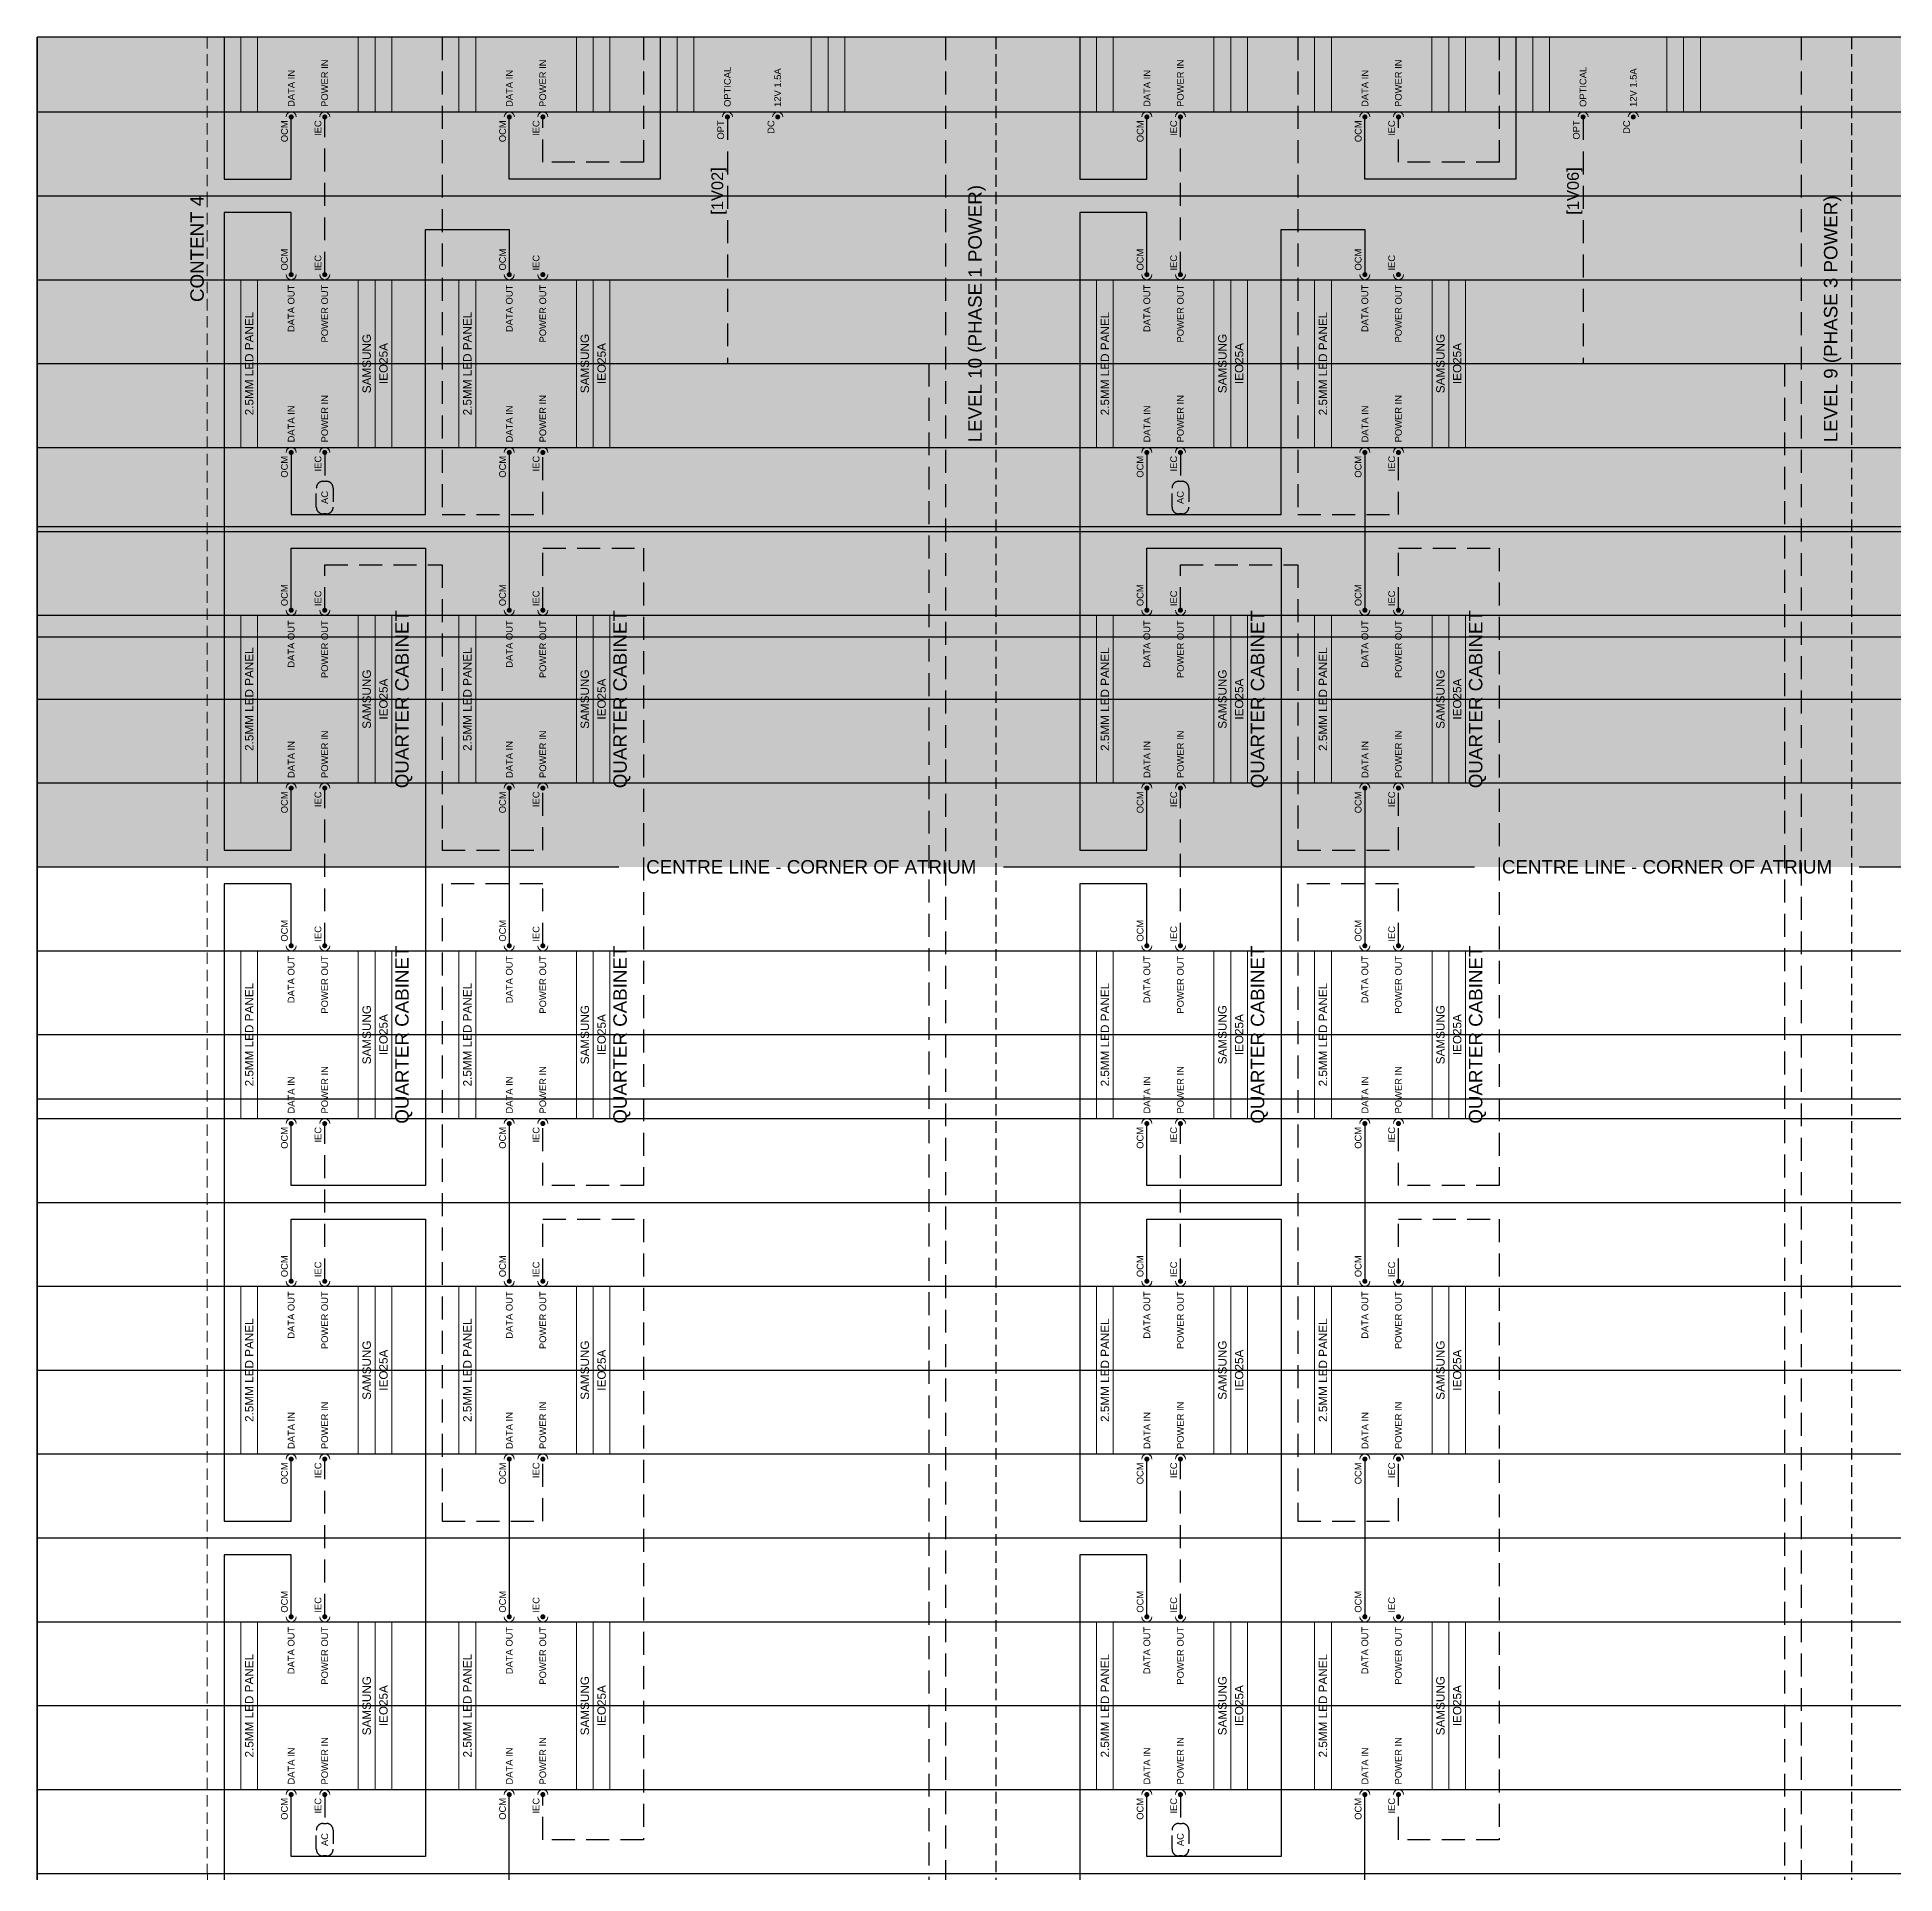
# Model space of a CAD drawing. Header units: millimetres. Extents: x 0 to 592, y -6 to 839.
# Drawn here: x 0 to 202.5, y 639.1 to 839.4 of the extents above; entities that cross this region are included whole.
import ezdxf
from ezdxf.enums import TextEntityAlignment as Align

# ---------------------------------------------------------------- set-up
doc = ezdxf.new("R2010")
doc.units = ezdxf.units.MM
doc.linetypes.add('DASHED', pattern=[0.75, 0.5, -0.25])
doc.linetypes.add('DASHED2', pattern=[0.375, 0.25, -0.125])
for name, color, linetype in [('SC - 3 Core Flex', 7, 'DASHED'), ('SC - Fibre', 170, 'DASHED'), ('SC - Text', 7, 'Continuous'), ('Text', 7, 'Continuous')]:
    doc.layers.add(name, color=color, linetype=linetype)
doc.layers.add('SC - Equipment', color=7, linetype='Continuous', lineweight=13)
doc.layers.add('SC - Xlines', color=252, linetype='Continuous', plot=False)
doc.styles.add('ARIAL', font='arial.ttf')
doc.styles.get("Standard").update_dxf_attribs({"font": 'arial.ttf'})

# ---------------------------------------------------------------- blocks, each defined once
blk = doc.blocks.new('SAMSUNG LH025IEA - SCHEMATIC')
at = {"layer": 'SC - Equipment'}
for p, q in [((-25, 0), (25, 0)), ((-25, -45), (-25, 0)), ((25, 0), (25, -45)), ((25, -5), (-25, -5)), ((25, -35), (-25, -35)), ((25, -35), (-25, -35)), ((25, -40), (-25, -40)), ((25, -40), (-25, -40)), ((25, -40), (-25, -40)), ((25, -45), (-25, -45))]:
    blk.add_line(p, q, dxfattribs=at)
at = {"layer": 'SC - Equipment', "const_width": 0.7}
for points in [[(-26.1, -15, 1), (-26.9, -15, 1)], [(26.1, -15, -1), (26.9, -15, -1)], [(-26.1, -25, 1), (-26.9, -25, 1)], [(26.1, -25, -1), (26.9, -25, -1)]]:
    blk.add_lwpolyline(points, format="xyb", close=True, dxfattribs=at)
at = {"layer": 'SC - Equipment'}
for centre, start, end in [((-26.5, -15), 270, 90), ((26.5, -15), 90, 270), ((-26.5, -25), 270, 90), ((26.5, -25), 90, 270)]:
    blk.add_arc(centre, 1.5, start, end, dxfattribs=at)
at = {"ltscale": 5}
for tag, p in [('DESCRIPTION', (0, -2.5)), ('MAKE', (0, -37.5)), ('MODEL', (0, -42.5))]:
    blk.add_attdef(tag, text='', height=2.5, dxfattribs=at).set_placement(p, align=Align.MIDDLE_CENTER)
at = {"ltscale": 5, "flags": 1}
for tag, p in [('ROOM_TYPE', (45, -5)), ('LOCATION', (45, -10)), ('RACK_EQUIPMENT_(Y/N)', (45, -15)), ('IP_(Y/N)', (45, -30)), ('POE(WATT)', (45, -35)), ('AMP(@240V)', (45, -40)), ('WATT', (45, -45)), ('BTU/H', (45, -50)), ('WEIGHT(KG)', (45, -55)), ('TRANSFORMER_TAPS', (45, -60))]:
    blk.add_attdef(tag, p, '', height=2.5, dxfattribs=at)
blk.add_attdef('BRACKET', text='', height=2.5, dxfattribs=at).set_placement((0, -32.5), align=Align.MIDDLE_CENTER)
at = {"layer": 'SC - Equipment', "ltscale": 5, "char_height": 2}
for s, insert, width, attachment_point in [('OCM', (-27.5, -13), 5.7736, 6), ('DATA IN', (-23.5, -15), 23.5, 4), ('DATA OUT', (23.5, -15), 23.5, 6), ('OCM', (27.72, -13), 7.1748, 4), ('IEC', (-27.5, -23), 5.7736, 6), ('IEC', (27.72, -23), 7.1748, 4), ('POWER IN', (-23.5, -25), 23.5, 4), ('POWER OUT', (23.5, -25), 23.5, 6)]:
    blk.add_mtext(s, dxfattribs=dict(at, insert=insert, width=width, attachment_point=attachment_point))
blk = doc.blocks.new('*E6')
at = {"layer": 'SC - Equipment'}
for p, q in [((0, 0.91), (0, 9.07)), ((1.83, 9.07), (1.83, 0.91)), ((12.8, 9.07), (12.8, 0.91)), ((12.8, 9.07), (12.8, 0.91)), ((14.63, 9.07), (14.63, 0.91)), ((14.63, 9.07), (14.63, 0.91)), ((14.63, 9.07), (14.63, 0.91)), ((16.46, 9.07), (16.46, 0.91)), ((16.46, 0.91), (0, 0.91))]:
    blk.add_line(p, q, dxfattribs=at)
at = {"layer": 'SC - Equipment', "const_width": 0.256}
for points in [[(5.49, 0.51, 1), (5.49, 0.22, 1)], [(9.15, 0.51, 1), (9.15, 0.22, 1)]]:
    blk.add_lwpolyline(points, format="xyb", close=True, dxfattribs=at)
at = {"layer": 'SC - Equipment'}
for centre in [(5.49, 0.37), (9.15, 0.37)]:
    blk.add_arc(centre, 0.549, 0, 180, dxfattribs=at)
at = {"layer": 'SC - Equipment', "ltscale": 5, "char_height": 0.732, "rotation": 90}
for s, insert, width, attachment_point in [('POWER IN', (9.14, 1.46), 8.5967, 4), ('DATA IN', (5.49, 1.46), 8.5967, 4), ('OCM', (4.76, 0), 2.1121, 6), ('IEC', (8.41, 0), 2.1121, 6)]:
    blk.add_mtext(s, dxfattribs=dict(at, insert=insert, width=width, attachment_point=attachment_point))
blk = doc.blocks.new('*E7')
at = {"layer": 'SC - Equipment'}
for p, q in [((0, 0.91), (0, 9.07)), ((1.83, 9.07), (1.83, 0.91)), ((12.8, 9.07), (12.8, 0.91)), ((12.8, 9.07), (12.8, 0.91)), ((14.63, 9.07), (14.63, 0.91)), ((14.63, 9.07), (14.63, 0.91)), ((14.63, 9.07), (14.63, 0.91)), ((16.46, 9.07), (16.46, 0.91)), ((16.46, 0.91), (0, 0.91))]:
    blk.add_line(p, q, dxfattribs=at)
at = {"layer": 'SC - Equipment', "const_width": 0.256}
for points in [[(5.49, 0.51, 1), (5.49, 0.22, 1)], [(9.15, 0.51, 1), (9.15, 0.22, 1)]]:
    blk.add_lwpolyline(points, format="xyb", close=True, dxfattribs=at)
at = {"layer": 'SC - Equipment'}
for centre in [(5.49, 0.37), (9.15, 0.37)]:
    blk.add_arc(centre, 0.549, 0, 180, dxfattribs=at)
at = {"layer": 'SC - Equipment', "ltscale": 5, "char_height": 0.732, "rotation": 90}
for s, insert, width, attachment_point in [('POWER IN', (9.14, 1.46), 8.5967, 4), ('DATA IN', (5.49, 1.46), 8.5967, 4), ('OCM', (4.76, 0), 2.1121, 6), ('IEC', (8.41, 0), 2.1121, 6)]:
    blk.add_mtext(s, dxfattribs=dict(at, insert=insert, width=width, attachment_point=attachment_point))
blk = doc.blocks.new('*E8')
at = {"layer": 'SC - Equipment'}
for p, q in [((0, 0.91), (0, 9.07)), ((1.83, 9.07), (1.83, 0.91)), ((12.8, 9.07), (12.8, 0.91)), ((12.8, 9.07), (12.8, 0.91)), ((14.63, 9.07), (14.63, 0.91)), ((14.63, 9.07), (14.63, 0.91)), ((14.63, 9.07), (14.63, 0.91)), ((16.46, 9.07), (16.46, 0.91)), ((16.46, 0.91), (0, 0.91))]:
    blk.add_line(p, q, dxfattribs=at)
at = {"layer": 'SC - Equipment', "const_width": 0.256}
for points in [[(5.49, 0.51, 1), (5.49, 0.22, 1)], [(9.15, 0.51, 1), (9.15, 0.22, 1)]]:
    blk.add_lwpolyline(points, format="xyb", close=True, dxfattribs=at)
at = {"layer": 'SC - Equipment'}
for centre in [(5.49, 0.37), (9.15, 0.37)]:
    blk.add_arc(centre, 0.549, 0, 180, dxfattribs=at)
at = {"layer": 'SC - Equipment', "ltscale": 5, "char_height": 0.732, "rotation": 90}
for s, insert, width, attachment_point in [('POWER IN', (9.14, 1.46), 8.5967, 4), ('DATA IN', (5.49, 1.46), 8.5967, 4), ('OCM', (4.76, 0), 2.1121, 6), ('IEC', (8.41, 0), 2.1121, 6)]:
    blk.add_mtext(s, dxfattribs=dict(at, insert=insert, width=width, attachment_point=attachment_point))
blk = doc.blocks.new('*E9')
at = {"layer": 'SC - Equipment'}
for p, q in [((0, 0.91), (0, 9.07)), ((1.83, 9.07), (1.83, 0.91)), ((12.8, 9.07), (12.8, 0.91)), ((12.8, 9.07), (12.8, 0.91)), ((14.63, 9.07), (14.63, 0.91)), ((14.63, 9.07), (14.63, 0.91)), ((14.63, 9.07), (14.63, 0.91)), ((16.46, 9.07), (16.46, 0.91)), ((16.46, 0.91), (0, 0.91))]:
    blk.add_line(p, q, dxfattribs=at)
at = {"layer": 'SC - Equipment', "const_width": 0.256}
for points in [[(5.49, 0.51, 1), (5.49, 0.22, 1)], [(9.15, 0.51, 1), (9.15, 0.22, 1)]]:
    blk.add_lwpolyline(points, format="xyb", close=True, dxfattribs=at)
at = {"layer": 'SC - Equipment'}
for centre in [(5.49, 0.37), (9.15, 0.37)]:
    blk.add_arc(centre, 0.549, 0, 180, dxfattribs=at)
at = {"layer": 'SC - Equipment', "ltscale": 5, "char_height": 0.732, "rotation": 90}
for s, insert, width, attachment_point in [('POWER IN', (9.14, 1.46), 8.5967, 4), ('DATA IN', (5.49, 1.46), 8.5967, 4), ('OCM', (4.76, 0), 2.1121, 6), ('IEC', (8.41, 0), 2.1121, 6)]:
    blk.add_mtext(s, dxfattribs=dict(at, insert=insert, width=width, attachment_point=attachment_point))
blk = doc.blocks.new('*E14')
at = {"layer": 'SC - Equipment'}
for p, q in [((0, 0.91), (0, 9.07)), ((1.83, 9.07), (1.83, 0.91)), ((14.63, 9.07), (14.63, 0.91)), ((14.63, 9.07), (14.63, 0.91)), ((16.46, 9.07), (16.46, 0.91)), ((16.46, 9.07), (16.46, 0.91)), ((16.46, 9.07), (16.46, 0.91)), ((18.29, 9.07), (18.29, 0.91)), ((18.29, 0.91), (0, 0.91))]:
    blk.add_line(p, q, dxfattribs=at)
at = {"layer": 'SC - Equipment', "const_width": 0.256}
for points in [[(5.49, 0.51, 1), (5.49, 0.22, 1)], [(10.97, 0.51, 1), (10.97, 0.22, 1)]]:
    blk.add_lwpolyline(points, format="xyb", close=True, dxfattribs=at)
at = {"layer": 'SC - Equipment'}
for centre in [(5.49, 0.37), (10.97, 0.37)]:
    blk.add_arc(centre, 0.549, 0, 180, dxfattribs=at)
at = {"layer": 'SC - Equipment', "ltscale": 5, "char_height": 0.732, "rotation": 90}
for s, insert, width, attachment_point in [('OPTICAL', (5.49, 1.46), 11.7005, 4), ('12V 1.5A', (10.97, 1.46), 8.5967, 4), ('OPT', (4.76, 0), 2.1121, 6), ('DC', (10.24, 0), 2.1121, 6)]:
    blk.add_mtext(s, dxfattribs=dict(at, insert=insert, width=width, attachment_point=attachment_point))
blk = doc.blocks.new('*E17')
at = {"layer": 'SC - Equipment'}
for p, q in [((0, 0.91), (0, 9.07)), ((1.83, 9.07), (1.83, 0.91)), ((14.63, 9.07), (14.63, 0.91)), ((14.63, 9.07), (14.63, 0.91)), ((16.46, 9.07), (16.46, 0.91)), ((16.46, 9.07), (16.46, 0.91)), ((16.46, 9.07), (16.46, 0.91)), ((18.29, 9.07), (18.29, 0.91)), ((18.29, 0.91), (0, 0.91))]:
    blk.add_line(p, q, dxfattribs=at)
at = {"layer": 'SC - Equipment', "const_width": 0.256}
for points in [[(5.49, 0.51, 1), (5.49, 0.22, 1)], [(10.97, 0.51, 1), (10.97, 0.22, 1)]]:
    blk.add_lwpolyline(points, format="xyb", close=True, dxfattribs=at)
at = {"layer": 'SC - Equipment'}
for centre in [(5.49, 0.37), (10.97, 0.37)]:
    blk.add_arc(centre, 0.549, 0, 180, dxfattribs=at)
at = {"layer": 'SC - Equipment', "ltscale": 5, "char_height": 0.732, "rotation": 90}
for s, insert, width, attachment_point in [('OPTICAL', (5.49, 1.46), 11.7005, 4), ('12V 1.5A', (10.97, 1.46), 8.5967, 4), ('OPT', (4.76, 0), 2.1121, 6), ('DC', (10.24, 0), 2.1121, 6)]:
    blk.add_mtext(s, dxfattribs=dict(at, insert=insert, width=width, attachment_point=attachment_point))

msp = doc.modelspace()

# ---------------------------------------------------------------- linework, layer by layer
at = {"color": 31, "linetype": 'DASHED2', "ltscale": 5}
for p, q in [((104.49, 839.36), (104.49, 794.08)), ((197.78, 839.36), (197.78, 794.08))]:
    msp.add_line(p, q, dxfattribs=at)
at = {"color": 30, "linetype": 'DASHED2', "ltscale": 5}
msp.add_line((-0.03, 748.89), (519.95, 748.89), dxfattribs=at)
at = {"linetype": 'Continuous', "ltscale": 5}
msp.add_lwpolyline([(-0.03, -0.01), (519.95, -0.01), (519.95, 839.36), (-0.03, 839.36)], close=True, dxfattribs=at)
at = {"ltscale": 5}
for points in [[(20.35, 839.36), (20.35, 823.89), (27.67, 823.89), (27.67, 830.65)], [(67.91, 839.36), (67.91, 823.89), (51.45, 823.89), (51.45, 830.65)], [(113.64, 839.36), (113.64, 823.89), (120.95, 823.89), (120.95, 830.65)], [(161.19, 839.36), (161.19, 823.89), (144.73, 823.89), (144.73, 830.65)], [(27.67, 813.46), (27.67, 820.23), (20.35, 820.23), (20.35, 750.72), (27.67, 750.72), (27.67, 757.49)], [(27.67, 794.07), (27.67, 787.3), (42.3, 787.3), (42.3, 818.4), (51.45, 818.4), (51.45, 813.46)], [(120.95, 813.46), (120.95, 820.23), (113.64, 820.23), (113.64, 750.72), (120.95, 750.72), (120.95, 757.49)], [(120.95, 794.07), (120.95, 787.3), (135.59, 787.3), (135.59, 818.4), (144.73, 818.4), (144.73, 813.46)], [(51.45, 794.07), (51.45, 776.88)], [(144.73, 794.07), (144.73, 776.88)], [(27.67, 776.88), (27.67, 783.65), (42.3, 783.65), (42.3, 714.14), (27.67, 714.14), (27.67, 720.91)], [(120.95, 776.88), (120.95, 783.65), (135.59, 783.65), (135.59, 714.14), (120.95, 714.14), (120.95, 720.91)], [(51.45, 757.49), (51.45, 740.3)], [(144.73, 757.49), (144.73, 740.3)], [(27.67, 740.3), (27.67, 747.06), (20.35, 747.06), (20.35, 677.56), (27.67, 677.56), (27.67, 684.33)], [(120.95, 740.3), (120.95, 747.06), (113.64, 747.06), (113.64, 677.56), (120.95, 677.56), (120.95, 684.33)], [(51.45, 720.91), (51.45, 703.71)], [(144.73, 720.91), (144.73, 703.71)], [(27.67, 703.71), (27.67, 710.48), (42.3, 710.48), (42.3, 640.98), (27.67, 640.98), (27.67, 647.74)], [(120.95, 703.71), (120.95, 710.48), (135.59, 710.48), (135.59, 640.98), (120.95, 640.98), (120.95, 647.74)], [(51.45, 684.33), (51.45, 667.13)], [(144.73, 684.33), (144.73, 667.13)], [(27.67, 667.13), (27.67, 673.9), (20.35, 673.9), (20.35, 604.4), (27.67, 604.4), (27.67, 611.16)], [(120.95, 667.13), (120.95, 673.9), (113.64, 673.9), (113.64, 604.4), (120.95, 604.4), (120.95, 611.16)], [(51.45, 630.55), (51.45, 647.74)], [(144.73, 630.55), (144.73, 647.74)]]:
    msp.add_lwpolyline(points, dxfattribs=at)
at = {"layer": 'SC - 3 Core Flex', "ltscale": 5}
for points in [[(44.13, 839.36), (44.13, 787.3), (55.11, 787.3), (55.11, 794.07)], [(66.08, 839.36), (66.08, 825.71), (55.11, 825.71), (55.11, 830.65)], [(137.42, 839.36), (137.42, 787.3), (148.39, 787.3), (148.39, 794.07)], [(159.36, 839.36), (159.36, 825.71), (148.39, 825.71), (148.39, 830.65)], [(31.33, 813.46), (31.33, 830.65)], [(124.61, 813.46), (124.61, 830.65)], [(31.33, 794.07), (31.33, 790.93)], [(124.61, 794.07), (124.61, 790.93)], [(31.33, 776.88), (31.33, 781.82), (44.13, 781.82), (44.13, 750.72), (55.11, 750.72), (55.11, 757.49)], [(124.61, 776.88), (124.61, 781.82), (137.42, 781.82), (137.42, 750.72), (148.39, 750.72), (148.39, 757.49)], [(31.33, 740.3), (31.33, 757.49)], [(124.61, 740.3), (124.61, 757.49)], [(55.11, 740.3), (55.11, 747.06), (44.13, 747.06), (44.13, 677.56), (55.11, 677.56), (55.11, 684.33)], [(148.39, 740.3), (148.39, 747.06), (137.42, 747.06), (137.42, 677.56), (148.39, 677.56), (148.39, 684.33)], [(31.33, 703.71), (31.33, 720.91)], [(124.61, 703.71), (124.61, 720.91)], [(55.11, 703.71), (55.11, 710.48), (66.08, 710.48), (66.08, 642.81), (55.11, 642.81), (55.11, 647.74)], [(148.39, 703.71), (148.39, 710.48), (159.36, 710.48), (159.36, 642.81), (148.39, 642.81), (148.39, 647.74)], [(31.33, 667.13), (31.33, 684.33)], [(124.61, 667.13), (124.61, 684.33)], [(31.33, 647.74), (31.33, 644.6)], [(124.61, 647.74), (124.61, 644.6)]]:
    msp.add_lwpolyline(points, dxfattribs=at)
at = {"layer": 'SC - 3 Core Flex', "ltscale": 3}
for points in [[(30.41, 788.11), (30.41, 790.19, -0.414214), (31.15, 790.93), (31.51, 790.93, -0.414214), (32.24, 790.19), (32.24, 788.11, -0.414214), (31.51, 787.38), (31.15, 787.38, -0.414214)], [(123.7, 788.11), (123.7, 790.19, -0.414214), (124.43, 790.93), (124.79, 790.93, -0.414214), (125.53, 790.19), (125.53, 788.11, -0.414214), (124.79, 787.38), (124.43, 787.38, -0.414214)], [(30.41, 641.78), (30.41, 643.87, -0.414214), (31.15, 644.6), (31.51, 644.6, -0.414214), (32.24, 643.87), (32.24, 641.78, -0.414214), (31.51, 641.05), (31.15, 641.05, -0.414214)], [(123.7, 641.78), (123.7, 643.87, -0.414214), (124.43, 644.6), (124.8, 644.6, -0.414214), (125.53, 643.87), (125.53, 641.78, -0.414214), (124.8, 641.05), (124.43, 641.05, -0.414214)]]:
    msp.add_lwpolyline(points, format="xyb", close=True, dxfattribs=at)
at = {"layer": 'SC - Equipment', "color": 251, "linetype": 'DASHED2', "ltscale": 5, "true_color": 0x636466}
msp.add_lwpolyline([(18.52, 839.36), (18.52, 822.06), (384.34, 822.06), (384.34, 839.36)], dxfattribs=at)
msp.add_lwpolyline([(18.53, 639.15), (18.53, 456.24), (384.34, 456.24), (384.34, 639.15)], close=True, dxfattribs=at)
at = {"layer": 'SC - Fibre', "ltscale": 5}
msp.add_lwpolyline([(192.29, 839.36), (192.29, 773.96)], dxfattribs=at)
at = {"layer": 'SC - Xlines', "ltscale": 5, "transparency": 33554687}
msp.add_lwpolyline([(-0.03, 0.06), (-0.03, 839.36)], dxfattribs=at)
msp.add_lwpolyline([(-0.03, 0.06), (-0.03, 839.36)], dxfattribs=at)
at = {"layer": 'SC - Xlines', "color": 250, "ltscale": 5}
for points in [[(-0.03, 831.2), (519.95, 831.2)], [(-0.03, 812.91), (519.95, 812.91)], [(-0.03, 812.91), (519.95, 812.91)], [(-0.03, 794.62), (519.95, 794.62)], [(-0.03, 794.62), (519.95, 794.62)], [(-0.03, 776.33), (519.95, 776.33)], [(-0.03, 758.04), (519.95, 758.04)], [(-0.03, 739.75), (519.95, 739.75)], [(-0.03, 723.62), (519.95, 723.62)], [(-0.03, 721.46), (519.95, 721.46)], [(-0.03, 703.17), (519.95, 703.17)], [(-0.03, 684.88), (519.95, 684.88)], [(-0.03, 666.58), (519.95, 666.58)], [(-0.03, 648.29), (519.95, 648.29)]]:
    msp.add_lwpolyline(points, dxfattribs=at)
at = {"layer": 'SC - Xlines', "ltscale": 5}
for points in [[(-0.03, 822.06), (519.95, 822.06)], [(-0.03, 822.06), (519.95, 822.06)], [(-0.03, 803.77), (519.95, 803.77)], [(-0.03, 803.77), (519.95, 803.77)], [(-0.03, 786.01), (519.95, 786.01)], [(-0.03, 785.47), (519.95, 785.47)], [(-0.03, 773.96), (519.95, 773.96)], [(-0.03, 767.18), (519.95, 767.18)], [(-0.03, 748.89), (519.95, 748.89)], [(-0.03, 730.6), (519.95, 730.6)], [(-0.03, 712.31), (519.95, 712.31)], [(-0.03, 694.02), (519.95, 694.02)], [(-0.03, 675.73), (519.95, 675.73)], [(-0.03, 657.44), (519.95, 657.44)], [(-0.03, 639.15), (519.95, 639.15)]]:
    msp.add_lwpolyline(points, dxfattribs=at)

# ---------------------------------------------------------------- block references
at = {"ltscale": 5}
msp.add_blockref('*E6', (22.18, 830.29), dxfattribs=at)
at = {"ltscale": 5, "xscale": 0.3658170103836395, "yscale": 0.3658170103836395, "zscale": 0.3658170103836395, "rotation": 90.00000000000001}
for p in [(22.18, 803.77), (45.96, 803.77), (115.47, 803.77), (139.24, 803.77), (22.18, 767.18), (45.96, 767.18), (115.47, 767.18), (139.24, 767.18), (22.18, 730.6), (45.96, 730.6), (115.47, 730.6), (139.24, 730.6), (22.18, 694.02), (45.96, 694.02), (115.47, 694.02), (139.24, 694.02), (22.18, 657.44), (45.96, 657.44), (115.47, 657.44), (139.24, 657.44)]:
    msp.add_blockref('SAMSUNG LH025IEA - SCHEMATIC', p, dxfattribs=at).add_auto_attribs({'DESCRIPTION': '2.5MM LED PANEL', 'MAKE': 'SAMSUNG', 'MODEL': 'IEO25A'})

# ---------------------------------------------------------------- texts
at = {"layer": 'SC - Equipment', "color": 251, "linetype": 'DASHED2', "ltscale": 5, "true_color": 0x636466, "rotation": 90, "style": 'ARIAL'}
for s, insert, char_height, attachment_point in [('CONTENT 4', (18.16, 822.06), 1.463, 9), ('QUARTER CABINET', (39.01, 767.18), 1.4633, 2), ('QUARTER CABINET', (62.79, 767.18), 1.4633, 2), ('QUARTER CABINET', (132.29, 767.18), 1.4633, 2), ('QUARTER CABINET', (156.07, 767.18), 1.4633, 2), ('QUARTER CABINET', (39.01, 730.6), 1.4633, 2), ('QUARTER CABINET', (62.79, 730.6), 1.4633, 2), ('QUARTER CABINET', (132.29, 730.6), 1.4633, 2), ('QUARTER CABINET', (156.07, 730.6), 1.4633, 2)]:
    msp.add_mtext(s, dxfattribs=dict(at, insert=insert, char_height=char_height, attachment_point=attachment_point))
at = {"layer": 'SC - Text', "char_height": 1.28, "width": 5.3688, "attachment_point": 9, "rotation": 90}
for s, insert in [('[1V02]', (75.15, 825.17)), ('[1V06]', (168.44, 825.17))]:
    msp.add_mtext(s, dxfattribs=dict(at, insert=insert))
at = {"layer": 'SC - Text', "insert": (103.39, 795.18), "char_height": 1.4633, "width": 28.646, "attachment_point": 7, "rotation": 90, "style": 'ARIAL'}
msp.add_mtext('LEVEL 10 (PHASE 1 POWER)', dxfattribs=at)
at = {"layer": 'SC - Text', "insert": (196.68, 795.18), "char_height": 1.4633, "attachment_point": 7, "rotation": 90, "style": 'ARIAL'}
msp.add_mtext('LEVEL 9 (PHASE 3 POWER)', dxfattribs=at)
at = {"layer": 'Text', "char_height": 0.732, "width": 52.6671, "attachment_point": 5, "rotation": 90}
for insert in [(31.33, 789.17), (124.61, 789.17), (31.33, 642.84), (124.61, 642.84)]:
    msp.add_mtext('AC', dxfattribs=dict(at, insert=insert))

# ---------------------------------------------------------------- next in the draw order: texts
at = {"layer": 'SC - Text', "char_height": 1.4633, "width": 40.432, "attachment_point": 5, "style": 'ARIAL', "bg_fill": 3, "box_fill_scale": 1.5, "bg_fill_color": 256, "bg_fill_transparency": 0}
for insert in [(84.37, 748.89), (177.66, 748.89)]:
    msp.add_mtext('CENTRE LINE - CORNER OF ATRIUM', dxfattribs=dict(at, insert=insert))

# ---------------------------------------------------------------- next in the draw order: hatches: boundary and pattern name
at = {"ltscale": 5, "true_color": 0x636466, "transparency": 33554559}
h = msp.add_hatch(color=251, dxfattribs=at)
h.dxf.hatch_style = 1
h.paths.add_polyline_path([(-0.03, 839.36), (519.95, 839.36), (519.95, 748.89), (-0.03, 748.89)])

# ---------------------------------------------------------------- next in the draw order: linework, layer by layer
at = {"color": 31, "linetype": 'DASHED2', "ltscale": 5}
for p, q in [((104.49, 839.28), (104.49, 62.45)), ((197.78, 839.28), (197.78, 62.45))]:
    msp.add_line(p, q, dxfattribs=at)
at = {"layer": 'SC - 3 Core Flex', "ltscale": 5}
for points in [[(55.11, 776.88), (55.11, 783.65), (66.08, 783.65), (66.08, 714.14), (55.11, 714.14), (55.11, 720.91)], [(148.39, 776.88), (148.39, 783.65), (159.36, 783.65), (159.36, 714.14), (148.39, 714.14), (148.39, 720.91)]]:
    msp.add_lwpolyline(points, dxfattribs=at)
at = {"layer": 'SC - Equipment', "color": 251, "linetype": 'DASHED2', "ltscale": 5, "true_color": 0x636466}
msp.add_lwpolyline([(18.52, 822.06), (18.52, 639.15), (384.34, 639.15), (384.34, 822.06)], close=True, dxfattribs=at)
at = {"layer": 'SC - Fibre', "ltscale": 5}
for points in [[(99, 839.36), (99, 42.33)], [(192.29, 839.36), (192.29, 42.33)], [(75.23, 830.65), (75.23, 803.77), (97.18, 803.77), (97.18, 42.33)], [(168.51, 830.65), (168.51, 803.77), (190.46, 803.77), (190.46, 42.33)]]:
    msp.add_lwpolyline(points, dxfattribs=at)

# ---------------------------------------------------------------- next in the draw order: block references
at = {"ltscale": 5}
for name, p in [('*E7', (45.96, 830.29)), ('*E8', (115.47, 830.29)), ('*E9', (139.24, 830.29)), ('*E14', (69.74, 830.29)), ('*E17', (163.02, 830.29))]:
    msp.add_blockref(name, p, dxfattribs=at)

doc.saveas('drawing.dxf')
